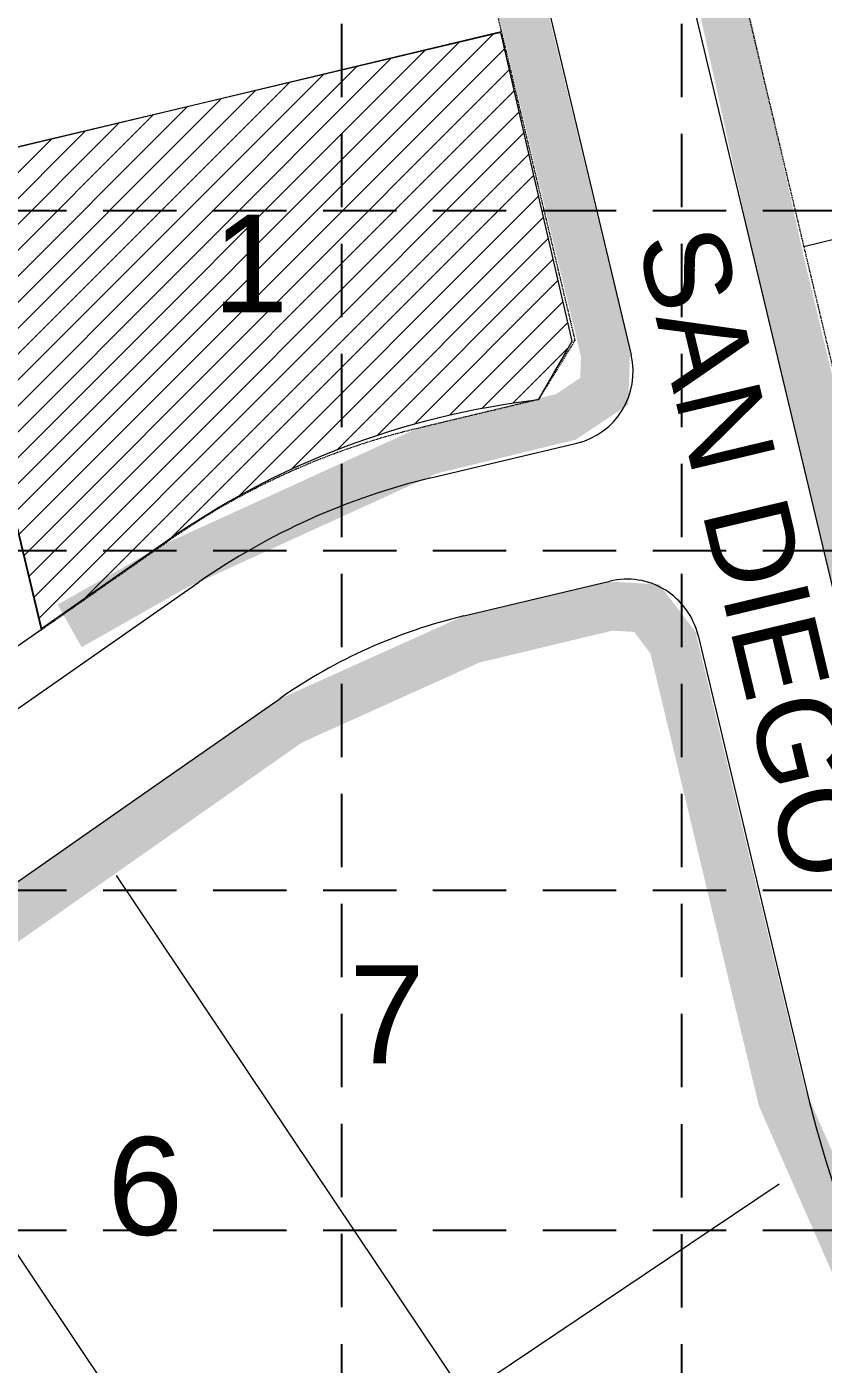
# Model space of a CAD drawing. Extents: x 18544 to 21332, y 16212 to 20668.
# Drawn here: x 19456.5 to 19619.5, y 19386 to 19659.6 of the extents above; entities that cross this region are included whole.
import ezdxf
from ezdxf.enums import TextEntityAlignment as Align

# ---------------------------------------------------------------- set-up
doc = ezdxf.new("R2010")
doc.units = 0
doc.header["$MEASUREMENT"] = 0
doc.linetypes.add('HIDDEN', pattern=[0.375, 0.25, -0.125])
for name, color, linetype, lineweight in [('10', 7, 'Continuous', 0), ('13', 7, 'Continuous', 0), ('27', 7, 'Continuous', 0), ('33', 7, 'Continuous', 0), ('34', 7, 'Continuous', 0), ('62', 7, 'Continuous', 0), ('Erosion Blanket', 84, 'Continuous', 0)]:
    doc.layers.add(name, color=color, linetype=linetype, lineweight=lineweight)
doc.layers.add('GRID', color=254, linetype='HIDDEN')
doc.layers.add('SODDED LOT', color=2, linetype='Continuous')
doc.styles.get("Standard").update_dxf_attribs({"font": 'ARIAL.TTF'})

msp = doc.modelspace()

# ---------------------------------------------------------------- hatches: boundary and pattern name
at = {"layer": 'SODDED LOT', "linetype": 'Continuous', "lineweight": 0, "ltscale": 5}
h = msp.add_hatch(dxfattribs=at)
h.set_pattern_fill('ANSI31', color=256, scale=30, style=0)
h.set_pattern_definition([(45, (0, 0), (-2.651650429449553, 2.651650429449553), [])])
edge = h.paths.add_edge_path()
edge.add_line((19553.52288082032, 19658.35813292987), (19436.91310428388, 19630.7548983636))
edge.add_line((19436.91310428388, 19630.7548983636), (19459.58373841668, 19536.4725855725))
edge.add_line((19459.58373841668, 19536.4725855725), (19485.00550398713, 19554.30497537516))
edge.add_arc((19580.2930502989, 19418.46352670073), 165.9295502919411, 96.58344551545503, 125.04818146253311, ccw=False)
edge.add_line((19561.26920574616, 19583.29892641365), (19568.16748198722, 19595.23069644674))
edge.add_line((19568.16748198722, 19595.23069644674), (19553.52288082032, 19658.35813292987))

# ---------------------------------------------------------------- linework, layer by layer
at = {"layer": '27', "color": 7, "linetype": 'Continuous', "lineweight": 0}
for p, q in [((19540.76103176366, 19757.78102163458), (19580.20825805536, 19592.47267807856)), ((19540.76103176366, 19757.78102163458), (19580.20825805536, 19592.47267807856)), ((19581.95331380352, 19710.10000339366), (19644.22619471725, 19449.13801034577)), ((19581.95331380352, 19710.10000339366), (19644.22619471725, 19449.13801034577)), ((19539.24287630238, 19567.27599153111), (19569.09959837642, 19574.40067613758)), ((19539.24287630238, 19567.27599153111), (19569.09959837642, 19574.40067613758)), ((19465.47655205237, 19527.6167290994), (19491.77532215949, 19545.97418023622)), ((19465.47655205237, 19527.6167290994), (19491.77532215949, 19545.97418023622)), ((19545.97412369763, 19539.06800846889), (19575.83079144261, 19546.19268011109)), ((19545.97412369763, 19539.06800846889), (19575.83079144261, 19546.19268011109)), ((19593.90281049531, 19535.08400991852), (19616.01820528275, 19442.40678965423)), ((19593.90281049531, 19535.08400991852), (19616.01820528275, 19442.40678965423)), ((19333.98378676107, 19435.83023094882), (19465.47655205237, 19527.6167290994)), ((19482.07553344523, 19503.83703573107), (19508.37434863735, 19522.19451833857)), ((19482.07553344523, 19503.83703573107), (19508.37434863735, 19522.19451833857)), ((19350.58281323893, 19412.05056905118), (19482.07553344523, 19503.83703573107))]:
    msp.add_line(p, q, dxfattribs=at)
for centre, radius, start, end in [((19565.61791869068, 19588.99101220445), 15, 283.421444743102, 13.42139050085964), ((19565.61791869068, 19588.99101220445), 15, 283.421444743102, 13.42139050085964), ((19571.6224, 19431.58590000001), 139.4999444256668, 103.4214049265352, 124.916411593897), ((19571.6224, 19431.58590000001), 139.4999444256668, 103.4214049265352, 124.916411593897), ((19579.31247113075, 19531.60234404308), 15, 13.42139050052051, 103.4214447430172), ((19579.31247113075, 19531.60234404308), 15, 13.42139050052051, 103.4214447430172), ((19571.6224, 19431.58590000001), 110.4999444256668, 103.4214049265352, 124.916411593897), ((19571.6224, 19431.58590000001), 110.4999444256668, 103.4214049265352, 124.916411593897), ((19848.9773, 19497.9974), 239.5000120466845, 193.4213928798622, 213.8536107616742), ((19848.9773, 19497.9974), 239.5000120466845, 193.4213928798622, 213.8536107616742)]:
    msp.add_arc(centre, radius, start, end, dxfattribs=at)
at = {"layer": '33', "color": 7, "linetype": 'Continuous', "lineweight": 0}
for p, q in [((19436.90851564379, 19630.75683138524), (19553.63121564379, 19658.61013138523)), ((19436.90851564379, 19630.75683138524), (19553.63121564379, 19658.61013138523)), ((19615.5257665334, 19614.64749947813), (19732.2485665334, 19642.50079947814)), ((19615.5257665334, 19614.64749947813), (19732.2485665334, 19642.50079947814)), ((19474.85518452407, 19485.99193933226), (19546.12779572131, 19379.74131814936)), ((19425.6474276101, 19451.6432041261), (19496.29997272561, 19346.31695494553)), ((19338.7232, 19240.6149), (19610.5134, 19422.931))]:
    msp.add_line(p, q, dxfattribs=at)
at = {"layer": '34', "color": 7, "linetype": 'HIDDEN', "lineweight": 0}
for p, q in [((19510.24628791467, 19840.41947325358), (19568.71838991364, 19595.3852835902)), ((19578.98215161596, 19767.78812151555), (19654.4395, 19451.5752)), ((19561.3126, 19583.3373), (19568.7184, 19595.3853)), ((19561.31260114445, 19583.33730186163), (19536.8057, 19577.4893)), ((19459.4666671865, 19536.22673212989), (19485.7653, 19554.5841))]:
    msp.add_line(p, q, dxfattribs=at)
msp.add_arc((19571.6224, 19431.5859), 150.000015768165, 103.4214052645276, 124.9164053296338, dxfattribs=at)
at = {"layer": '62', "color": 7, "linetype": 'Continuous', "lineweight": 0}
msp.add_lwpolyline([(19903.4143, 19934.7838), (19783.39416566057, 19934.56093419904), (19793.41446581317, 19924.5812340495), (19793.98350000001, 19643.79689999999, 0.09147596301312605), (19802.30341737114, 19599.20806036866), (19810.6241, 19577.93530000001, -0.09136290876735925), (19819.21238246092, 19533.4534998507, 0.09368780972552805), (19837.23875003204, 19442.34708009583), (19832.84799837336, 19427.57489452803), (19812.7638, 19414.1025), (19772.3874, 19474.2942), (19715.5201, 19712.6031), (19598.7974, 19684.7498), (19578.98225477463, 19767.78768920863, -0.2679491170445827), (19593.24880000075, 19815.70909999918, 0.9662724869985678), (19527.08315938597, 19890.61144928434), (19386.541, 19890.3266), (19386.64004832301, 19841.4125070925), (19459.4667558916, 19536.22636040834), (19327.97380000008, 19444.44010000006, -0.1526208935958246), (19199.99760003357, 19403.938890347), (19190.7929, 19403.9058), (19190.3613, 19523.905), (18950.3628, 19523.0417)], format="xyb", dxfattribs=at)
at = {"layer": 'Erosion Blanket', "linetype": 'Continuous', "lineweight": 0, "const_width": 10, "flags": 128}
for points in [[(19465.32314897667, 19537.03107444956), (19487.01318370163, 19549.32563030434), (19538.73672755278, 19572.93703907395), (19566.83024959921, 19579.75812313899), (19574.706964333, 19585.0051054707), (19574.96950517124, 19592.61322867936), (19542.19639157779, 19728.18653580333), (19514.6288691828, 19840.99587049012), (19519.15613808498, 19873.95390835078), (19532.41438921769, 19887.52484718755)], [(19594.99298695754, 19682.11550859808), (19610.58583200565, 19611.71801304856), (19649.44144767661, 19449.56173670867), (19680.32665396963, 19380.2513436655), (19702.60449865994, 19348.37869674489), (19710.19921148637, 19341.80178050759), (19721.33816443068, 19345.84911898734), (19815.00637088774, 19409.59443627467)]]:
    msp.add_lwpolyline(points, dxfattribs=at)
msp.add_lwpolyline([(19213.07250403568, 19023.93899579069), (19326.7907523545, 19084.61298941805), (19370.65734853264, 19111.13042674627), (19667.8095146204, 19310.81323964118), (19672.99417598979, 19318.32279538798), (19670.32060452124, 19325.44680324162), (19645.62811849911, 19361.92330559601), (19611.12076661336, 19440.45777489409), (19588.78790462385, 19533.57746190622), (19583.40281872177, 19540.65750829674), (19575.89207000491, 19541.08230498418), (19547.54953195131, 19534.28546420066), (19510.42087197131, 19517.57656784888), (19353.52144877698, 19407.48264481657), (19280.6346654306, 19371.409978324), (19200.59832591451, 19358.96808709093), (19163.03797291053, 19358.96808709093), (19153.88441620727, 19355.17699118745), (19152.37587735819, 19347.73465544854), (19153.22378022853, 19221.42291491523), (19195.39971132574, 19025.89203361314), (19200.93773185598, 19021.57905066553), (19209.97770445765, 19022.39281837872)], close=True, dxfattribs=at)
at = {"layer": 'GRID', "color": 252, "linetype": 'HIDDEN', "ltscale": 60}
for p, q in [((19521.02686735902, 16562.67682256859), (19521.02686735902, 20595.39356273969)), ((19590.55437510198, 16562.66589139043), (19590.55437510198, 20595.39356273969)), ((18617.1692667028, 19622.00845434051), (21259.21456092906, 19622.00845434051)), ((18617.1692667028, 19552.48094659755), (21259.21456092906, 19552.48094659755)), ((18617.1692667028, 19482.95343885497), (21259.21456092906, 19482.95343885497)), ((18617.1692667028, 19413.42593111201), (21259.21456092906, 19413.42593111201))]:
    msp.add_line(p, q, dxfattribs=at)
at = {"layer": 'SODDED LOT', "linetype": 'Continuous', "lineweight": 0, "ltscale": 5, "flags": 128}
msp.add_lwpolyline([(19553.52288082032, 19658.35813292987), (19436.91310428388, 19630.7548983636), (19459.58373841668, 19536.4725855725), (19485.00550398713, 19554.30497537516, -0.124843440562477), (19561.26920574616, 19583.29892641365), (19568.16748198722, 19595.23069644674)], format="xyb", close=True, dxfattribs=at)

# ---------------------------------------------------------------- texts
at = {"layer": '10', "color": 7, "linetype": 'Continuous', "lineweight": 0}
msp.add_text('SAN DIEGO', height=17.5000002, rotation=283.4213972222223, dxfattribs=at).set_placement((19614.19096959269, 19554.00672637587), align=Align.TOP_CENTER)
at = {"layer": '13', "color": 7, "linetype": 'Continuous', "lineweight": 0}
for s, p in [('1', (19502.3193, 19611.1583)), ('7', (19530.261, 19457.593)), ('6', (19480.7819, 19422.5015))]:
    msp.add_text(s, height=20, dxfattribs=at).set_placement(p, align=Align.MIDDLE)

doc.saveas('drawing.dxf')
